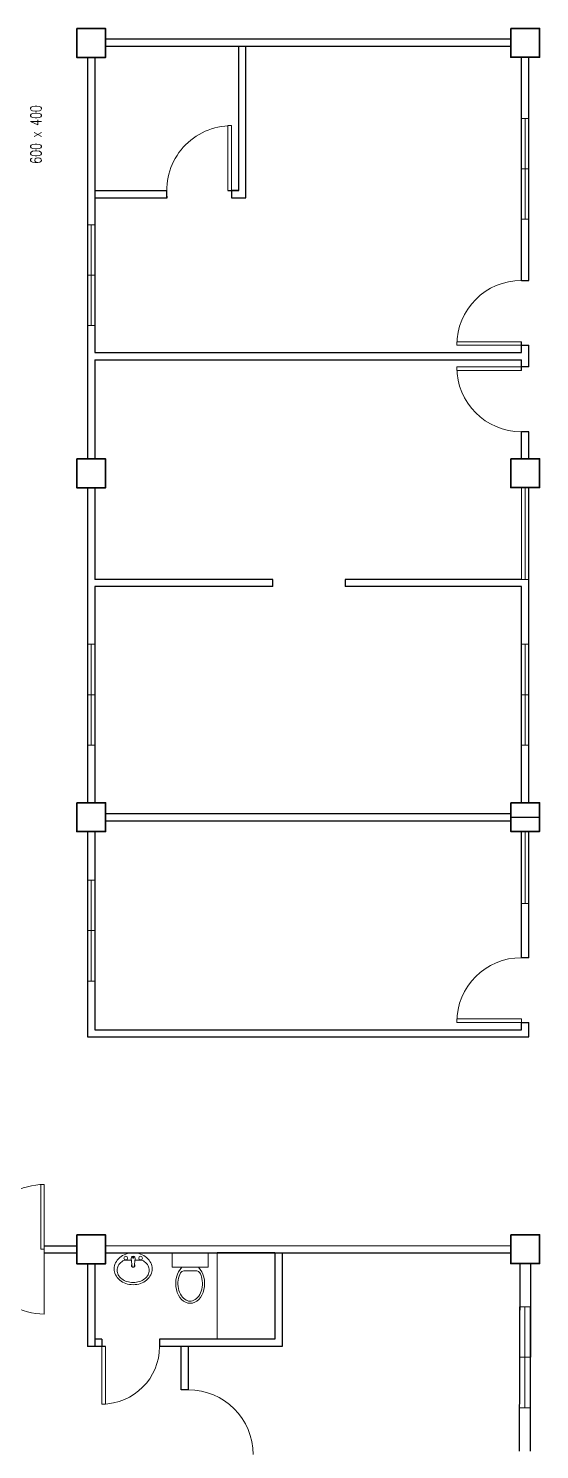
# Model space of a CAD drawing. Header units: millimetres. Extents: x 63005 to 126950, y 36019 to 74749.
# Drawn here: x 63200.86 to 63207.96, y 36325.83 to 36345.56 of the extents above; entities that cross this region are included whole.
import ezdxf

# ---------------------------------------------------------------- set-up
doc = ezdxf.new("R2010")
doc.units = ezdxf.units.MM
doc.header["$LTSCALE"] = 0.04
doc.layers.add('ducting label', color=7, linetype='Continuous')
doc.styles.add('Arch-Dim', font='simplex.shx', dxfattribs={"width": 0.75})

msp = doc.modelspace()

# ---------------------------------------------------------------- linework, layer by layer
at = {"color": 8, "lineweight": 25}
for p, q in [((63207.555, 36345.413), (63201.93, 36345.413)), ((63207.555, 36345.313), (63201.93, 36345.313)), ((63203.78, 36343.313), (63203.78, 36345.313)), ((63203.88, 36343.213), (63203.88, 36345.313)), ((63201.68, 36345.161), (63201.68, 36339.586)), ((63201.78, 36345.161), (63201.78, 36341.063)), ((63207.705, 36342.063), (63207.705, 36345.163)), ((63207.805, 36342.063), (63207.805, 36345.163)), ((63201.78, 36343.313), (63202.78, 36343.313)), ((63202.78, 36343.213), (63202.78, 36343.313)), ((63203.63, 36343.313), (63203.78, 36343.313)), ((63203.78, 36343.313), (63203.68, 36343.313)), ((63203.68, 36343.313), (63203.68, 36343.213)), ((63201.78, 36343.213), (63202.786, 36343.213)), ((63201.78, 36343.213), (63201.78, 36341.063)), ((63203.68, 36343.213), (63203.88, 36343.213)), ((63207.705, 36342.063), (63207.805, 36342.063)), ((63201.78, 36341.063), (63207.705, 36341.063)), ((63207.705, 36341.063), (63207.705, 36341.213)), ((63207.705, 36341.163), (63207.805, 36341.163)), ((63207.805, 36340.863), (63207.805, 36341.163)), ((63201.78, 36340.963), (63201.78, 36339.586)), ((63201.78, 36340.963), (63207.705, 36340.963)), ((63207.705, 36340.813), (63207.705, 36340.963)), ((63207.805, 36340.863), (63207.705, 36340.863)), ((63207.705, 36339.588), (63207.705, 36339.963)), ((63207.805, 36339.963), (63207.705, 36339.963)), ((63207.805, 36339.588), (63207.805, 36339.963)), ((63201.68, 36339.186), (63201.68, 36334.811)), ((63201.78, 36339.186), (63201.78, 36337.913)), ((63207.805, 36334.813), (63207.805, 36339.188)), ((63204.255, 36337.913), (63201.78, 36337.913)), ((63204.255, 36337.813), (63204.255, 36337.913)), ((63207.705, 36337.913), (63205.255, 36337.913)), ((63205.255, 36337.913), (63205.255, 36337.813)), ((63207.705, 36337.913), (63205.255, 36337.913)), ((63201.78, 36337.813), (63201.78, 36334.811)), ((63204.255, 36337.813), (63201.78, 36337.813)), ((63207.705, 36337.813), (63205.255, 36337.813)), ((63207.705, 36334.813), (63207.705, 36337.813)), ((63201.93, 36334.661), (63207.555, 36334.661)), ((63201.93, 36334.561), (63207.555, 36334.561)), ((63207.555, 36334.613), (63207.955, 36334.613)), ((63201.68, 36334.411), (63201.68, 36331.561)), ((63201.78, 36334.411), (63201.78, 36331.661)), ((63207.705, 36332.661), (63207.705, 36334.413)), ((63207.805, 36332.661), (63207.805, 36334.413)), ((63207.805, 36332.661), (63207.705, 36332.661)), ((63201.78, 36331.661), (63207.705, 36331.661)), ((63207.705, 36331.661), (63207.705, 36331.761)), ((63207.705, 36331.661), (63207.705, 36331.761)), ((63207.705, 36331.761), (63207.805, 36331.761)), ((63207.805, 36331.561), (63207.805, 36331.761)), ((63201.68, 36331.561), (63207.805, 36331.561)), ((63201.08, 36328.662), (63201.53, 36328.662)), ((63201.93, 36328.662), (63207.555, 36328.663)), ((63201.08, 36328.562), (63201.53, 36328.562)), ((63201.93, 36328.562), (63207.555, 36328.563)), ((63201.93, 36328.562), (63204.28, 36328.562)), ((63204.28, 36328.562), (63203.48, 36328.562)), ((63204.28, 36328.562), (63204.38, 36328.562)), ((63204.28, 36328.562), (63204.28, 36327.362)), ((63204.38, 36328.562), (63204.38, 36327.262)), ((63201.68, 36328.411), (63201.68, 36327.262)), ((63201.78, 36328.411), (63201.78, 36327.262)), ((63207.68, 36328.413), (63207.673, 36325.811)), ((63207.83, 36328.413), (63207.823, 36325.811)), ((63201.78, 36327.262), (63201.68, 36327.262)), ((63201.88, 36327.362), (63201.78, 36327.362)), ((63201.93, 36327.262), (63201.78, 36327.262)), ((63201.88, 36327.362), (63201.88, 36327.262)), ((63204.28, 36327.362), (63202.68, 36327.362)), ((63202.68, 36327.362), (63202.68, 36327.262)), ((63204.38, 36327.262), (63202.68, 36327.262)), ((63202.98, 36326.661), (63202.98, 36327.262)), ((63203.08, 36326.661), (63203.08, 36327.262)), ((63203.08, 36326.661), (63202.98, 36326.661))]:
    msp.add_line(p, q, dxfattribs=at)
at = {"color": 8, "lineweight": 13}
for p, q in [((63203.68, 36344.213), (63203.63, 36344.213)), ((63203.63, 36344.213), (63203.63, 36343.313)), ((63203.68, 36343.313), (63203.68, 36344.213)), ((63206.805, 36341.163), (63206.805, 36341.213)), ((63206.805, 36341.213), (63207.705, 36341.213)), ((63207.705, 36341.163), (63206.805, 36341.163)), ((63206.805, 36340.863), (63206.805, 36340.813)), ((63207.705, 36340.863), (63206.805, 36340.863)), ((63206.805, 36340.813), (63207.705, 36340.813)), ((63206.805, 36331.811), (63207.705, 36331.811)), ((63206.805, 36331.761), (63206.805, 36331.811)), ((63207.705, 36331.811), (63207.705, 36331.761)), ((63207.705, 36331.761), (63206.805, 36331.761)), ((63201.08, 36329.512), (63201.03, 36329.512)), ((63201.03, 36329.512), (63201.031, 36328.612)), ((63201.08, 36328.612), (63201.08, 36329.512)), ((63201.08, 36328.662), (63201.08, 36328.562)), ((63201.031, 36328.612), (63201.08, 36328.612)), ((63201.08, 36328.562), (63201.08, 36327.712)), ((63201.88, 36327.262), (63201.88, 36326.462)), ((63201.93, 36327.262), (63201.88, 36327.262)), ((63201.93, 36326.462), (63201.93, 36327.262)), ((63201.88, 36326.462), (63201.93, 36326.462))]:
    msp.add_line(p, q, dxfattribs=at)
at = {"color": 8, "lineweight": 9}
for p, q in [((63207.705, 36343.613), (63207.705, 36344.313)), ((63207.705, 36344.313), (63207.805, 36344.313)), ((63207.755, 36344.313), (63207.755, 36342.913)), ((63207.805, 36344.313), (63207.805, 36342.913)), ((63207.705, 36343.613), (63207.805, 36343.613)), ((63201.68, 36342.838), (63201.78, 36342.838)), ((63201.73, 36342.838), (63201.73, 36341.438)), ((63207.805, 36342.913), (63207.705, 36342.913)), ((63201.68, 36342.138), (63201.78, 36342.138)), ((63201.78, 36341.438), (63201.68, 36341.438)), ((63207.705, 36337.913), (63207.705, 36339.188)), ((63207.755, 36339.188), (63207.755, 36337.913)), ((63207.705, 36337.913), (63207.805, 36337.913)), ((63201.68, 36337.012), (63201.78, 36337.012)), ((63201.73, 36337.012), (63201.73, 36335.612)), ((63207.705, 36337.012), (63207.805, 36337.012)), ((63207.755, 36337.012), (63207.755, 36335.612)), ((63201.68, 36336.312), (63201.78, 36336.312)), ((63207.705, 36336.312), (63207.805, 36336.312)), ((63201.78, 36335.612), (63201.68, 36335.612)), ((63207.805, 36335.612), (63207.705, 36335.612)), ((63207.705, 36334.413), (63207.705, 36333.413)), ((63207.755, 36334.413), (63207.755, 36333.413)), ((63201.68, 36333.036), (63201.68, 36333.736)), ((63201.68, 36333.736), (63201.78, 36333.736)), ((63201.73, 36333.736), (63201.73, 36332.336)), ((63201.78, 36333.736), (63201.78, 36332.336)), ((63207.705, 36333.413), (63207.805, 36333.413)), ((63201.68, 36333.036), (63201.78, 36333.036)), ((63201.78, 36332.336), (63201.68, 36332.336)), ((63202.299, 36328.364), (63202.286, 36328.486)), ((63202.328, 36328.364), (63202.342, 36328.486)), ((63202.855, 36328.562), (63203.355, 36328.562)), ((63202.855, 36328.362), (63202.855, 36328.562)), ((63203.355, 36328.562), (63203.355, 36328.362)), ((63203.48, 36328.562), (63203.48, 36327.362)), ((63203.355, 36328.362), (63202.855, 36328.362)), ((63203.196, 36328.312), (63203.015, 36328.312)), ((63207.827, 36327.812), (63207.679, 36327.812)), ((63207.679, 36327.812), (63207.679, 36326.412)), ((63207.753, 36327.812), (63207.749, 36326.412)), ((63207.827, 36327.112), (63207.827, 36327.812)), ((63207.827, 36327.112), (63207.679, 36327.112)), ((63207.679, 36326.412), (63207.825, 36326.411))]:
    msp.add_line(p, q, dxfattribs=at)
at = {"color": 8, "lineweight": -2}
msp.add_line((63202.786, 36343.213), (63202.78, 36343.213), dxfattribs=at)
at = {"color": 8, "lineweight": 35}
for points in [[(63201.53, 36345.561), (63201.93, 36345.561), (63201.93, 36345.161), (63201.53, 36345.161)], [(63207.555, 36345.563), (63207.955, 36345.563), (63207.955, 36345.163), (63207.555, 36345.163)], [(63201.53, 36339.586), (63201.93, 36339.586), (63201.93, 36339.186), (63201.53, 36339.186)], [(63207.555, 36339.588), (63207.955, 36339.588), (63207.955, 36339.188), (63207.555, 36339.188)], [(63201.53, 36334.811), (63201.93, 36334.811), (63201.93, 36334.411), (63201.53, 36334.411)], [(63207.555, 36334.813), (63207.955, 36334.813), (63207.955, 36334.413), (63207.555, 36334.413)], [(63201.53, 36328.811), (63201.93, 36328.811), (63201.93, 36328.411), (63201.53, 36328.411)], [(63207.555, 36328.813), (63207.955, 36328.813), (63207.955, 36328.413), (63207.555, 36328.413)]]:
    msp.add_lwpolyline(points, close=True, dxfattribs=at)
at = {"color": 8, "lineweight": 9}
for points in [[(63207.705, 36344.313), (63207.805, 36344.313), (63207.805, 36342.913), (63207.705, 36342.913)], [(63201.68, 36342.838), (63201.78, 36342.838), (63201.78, 36341.438), (63201.68, 36341.438)], [(63201.68, 36342.838), (63201.78, 36342.838), (63201.78, 36341.438), (63201.68, 36341.438)], [(63207.705, 36339.188), (63207.805, 36339.188), (63207.805, 36337.913), (63207.705, 36337.913)], [(63201.68, 36337.012), (63201.78, 36337.012), (63201.78, 36335.612), (63201.68, 36335.612)], [(63207.705, 36337.012), (63207.805, 36337.012), (63207.805, 36335.612), (63207.705, 36335.612)], [(63207.705, 36334.413), (63207.805, 36334.413), (63207.805, 36333.413), (63207.705, 36333.413)], [(63201.68, 36333.736), (63201.78, 36333.736), (63201.78, 36332.336), (63201.68, 36332.336)], [(63207.679, 36327.812), (63207.825, 36327.812), (63207.825, 36326.411), (63207.679, 36326.411)]]:
    msp.add_lwpolyline(points, close=True, dxfattribs=at)
for points in [[(63202.536, 36328.32, -0.124838), (63202.521, 36328.258, -0.105788), (63202.471, 36328.2, -0.086697), (63202.402, 36328.164, -0.076776), (63202.314, 36328.15, -0.076776), (63202.226, 36328.164, -0.086697), (63202.157, 36328.2, -0.105788), (63202.107, 36328.258, -0.124838), (63202.091, 36328.32, -0.124838), (63202.107, 36328.383, -0.105788), (63202.157, 36328.44, -0.040067), (63202.187, 36328.46), (63202.29, 36328.46, -0.040067)], [(63202.338, 36328.46), (63202.441, 36328.46, -0.040067), (63202.471, 36328.44, -0.105788), (63202.521, 36328.383, -0.124838), (63202.536, 36328.32, -0.124838)]]:
    msp.add_lwpolyline(points, format="xyb", dxfattribs=at)
for centre, radius in [((63202.212, 36328.489), 0.0255), ((63202.314, 36328.496), 0.0095), ((63202.416, 36328.489), 0.0255)]:
    msp.add_circle(centre, radius, dxfattribs=at)
at = {"color": 8, "lineweight": 13}
for centre, radius, start, end in [((63203.68, 36343.313), 0.9, 90, 186.3794), ((63207.705, 36341.163), 0.9, 90, 180), ((63207.705, 36340.863), 0.9, 180, 270), ((63207.705, 36331.761), 0.9, 90, 180), ((63201.08, 36328.612), 0.9, 90, 270.0009), ((63201.88, 36327.262), 0.8, 270, 0), ((63203.08, 36325.761), 0.9, 0, 90)]:
    msp.add_arc(centre, radius, start, end, dxfattribs=at)
at = {"color": 8, "lineweight": 9}
for centre, radius, start, end in [((63202.234, 36328.341), 0.185, 153.5873, 180), ((63202.273, 36328.322), 0.228, 129.8268, 153.5873), ((63202.298, 36328.292), 0.267, 109.0569, 129.8268), ((63202.314, 36328.245), 0.317, 90, 109.0569), ((63202.314, 36328.489), 0.028, 353.7545, 186.2455), ((63202.314, 36328.245), 0.317, 70.9431, 90), ((63202.33, 36328.292), 0.267, 50.1732, 70.9431), ((63202.355, 36328.322), 0.228, 26.4127, 50.1732), ((63202.394, 36328.341), 0.185, 0, 26.4127), ((63202.234, 36328.341), 0.185, 180, 206.4127), ((63202.273, 36328.36), 0.228, 206.4127, 230.1732), ((63202.314, 36328.387), 0.025, 138.7978, 233.6932), ((63202.314, 36328.458), 0.0948, 261.2026, 278.7974), ((63202.314, 36328.387), 0.025, 251.3793, 288.6207), ((63202.314, 36328.387), 0.025, 306.3068, 41.2022), ((63202.355, 36328.36), 0.228, 309.8268, 333.5873), ((63202.394, 36328.341), 0.185, 333.5873, 0), ((63203.015, 36328.262), 0.05, 90, 151.9916), ((63203.196, 36328.262), 0.05, 28.1501, 90), ((63202.298, 36328.39), 0.267, 230.1732, 250.9431), ((63202.314, 36328.437), 0.317, 250.9431, 270), ((63202.314, 36328.437), 0.317, 270, 289.0569), ((63202.33, 36328.39), 0.267, 289.0569, 309.8268)]:
    msp.add_arc(centre, radius, start, end, dxfattribs=at)
at = {"color": 8, "lineweight": 9, "extrusion": (0, 0, -1)}
msp.add_ellipse((63203.105, 36328.137), major_axis=(0, 0.275), ratio=0.727273, start_param=0.612555, end_param=5.670631, dxfattribs=at)
at = {"color": 8, "lineweight": 9}
msp.add_open_spline([(63203.24, 36328.286), (63203.249, 36328.269), (63203.256, 36328.251), (63203.283, 36328.16), (63203.278, 36328.073), (63203.22, 36327.941), (63203.17, 36327.9), (63203.072, 36327.886), (63203.02, 36327.912), (63202.946, 36328.024), (63202.928, 36328.107), (63202.944, 36328.221), (63202.955, 36328.256), (63202.971, 36328.285)], degree=3, knots=[0.937253, 0.937253, 0.937253, 0.937253, 1.185372, 1.185372, 2.113864, 2.113864, 3.042356, 3.042356, 3.970847, 3.970847, 4.899339, 4.899339, 5.346062, 5.346062, 5.346062, 5.346062], dxfattribs=at)

# ---------------------------------------------------------------- texts
at = {"layer": 'ducting label', "color": 3, "linetype": 'Continuous', "lineweight": 25, "insert": (63200.89, 36343.683), "char_height": 0.15, "attachment_point": 1, "rotation": 90, "style": 'Arch-Dim'}
msp.add_mtext_dynamic_manual_height_columns('\\A1;600 x 400', width=1.19515, gutter_width=1.011, heights=[0], dxfattribs=at)

doc.saveas('drawing.dxf')
